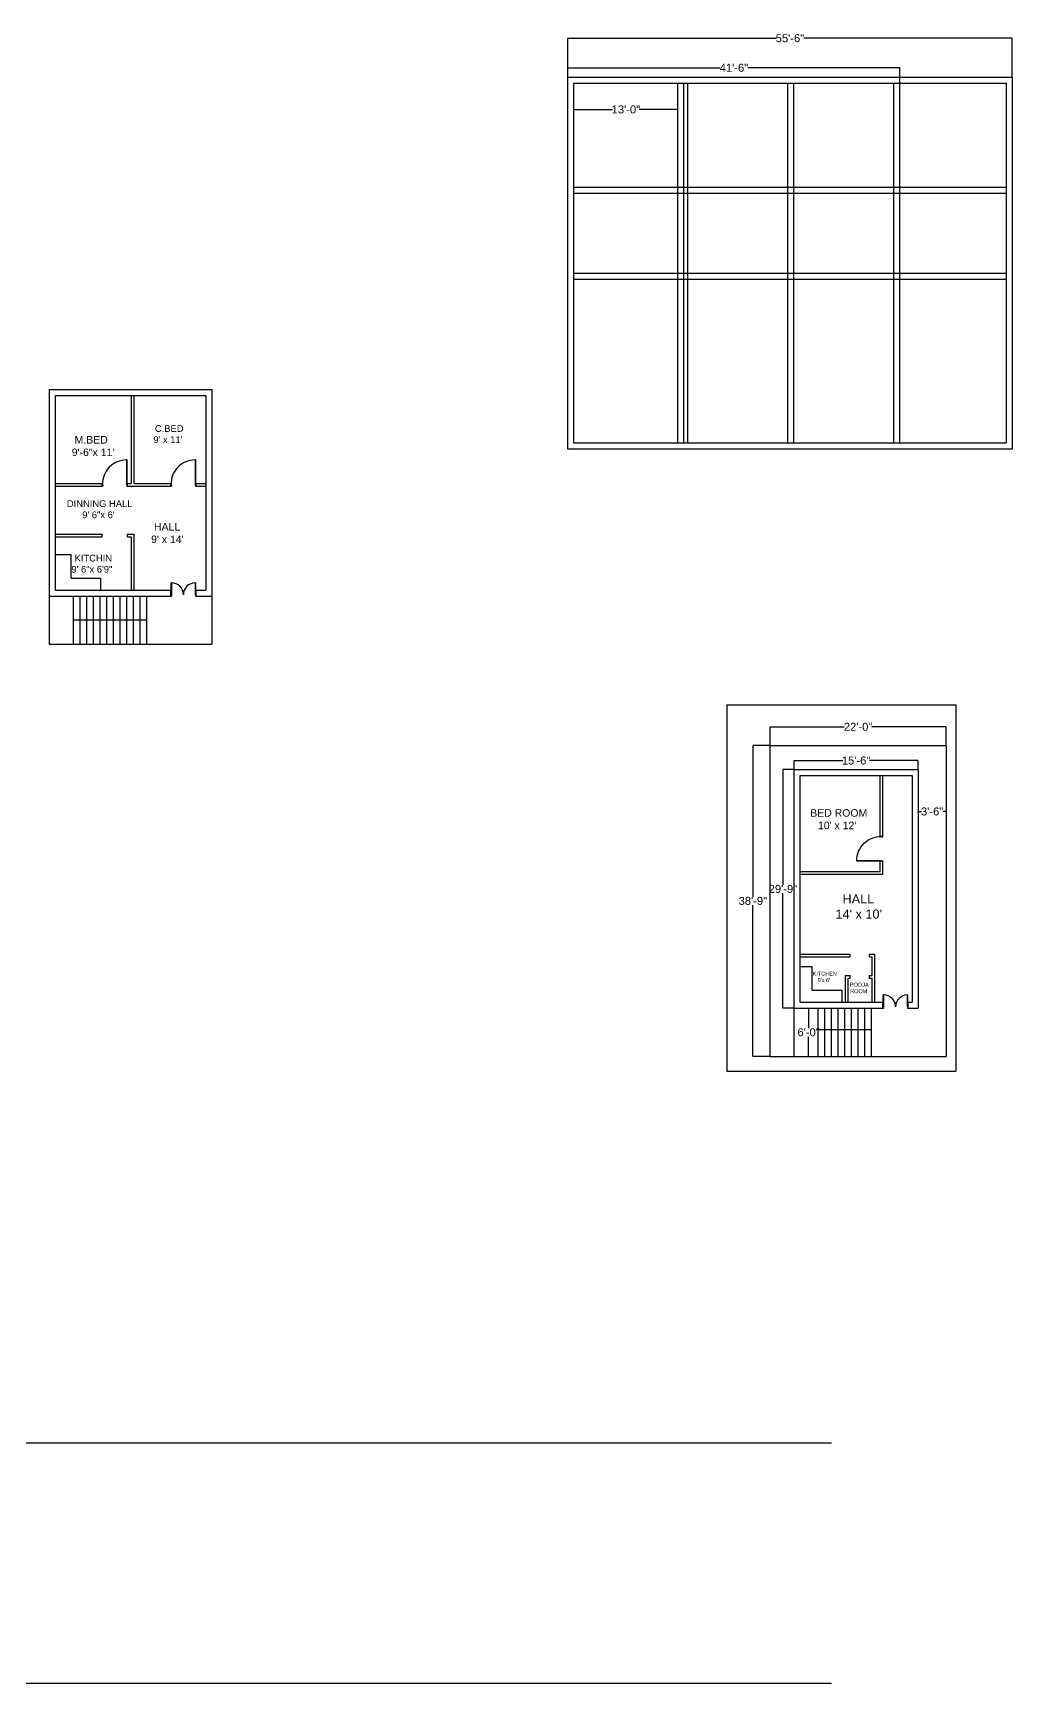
# Model space of a CAD drawing. Header units: inches. Extents: x -7493 to 22571, y -4428 to 5732.
# Drawn here: x -5914 to -4446, y -1029 to 1445 of the extents above; entities that cross this region are included whole.
import ezdxf

# ---------------------------------------------------------------- set-up
doc = ezdxf.new("R2010")
doc.units = ezdxf.units.IN
doc.header["$MEASUREMENT"] = 0
doc.styles.get("Standard").update_dxf_attribs({"font": 'arial.ttf'})
doc.dimstyles.get("Standard").update_dxf_attribs({"dimtxt": 12, "dimasz": 0.18, "dimexe": 0, "dimexo": 0.0625, "dimgap": 0.09, "dimtad": 0, "dimtih": 1, "dimtoh": 1, "dimdec": 0, "dimrnd": 3, "dimzin": 3, "dimdsep": 46, "dimlunit": 3, "dimtxsty": 'Standard', "dimcen": 0.09, "dimclrd": 4, "dimclrt": 1, "dimadec": 0, "dimazin": 0, "dimtfac": 1, "dimtdec": 0, "dimtofl": 0, "dimtmove": 0, "dimatfit": 3, "dimfxl": 1, "dimtolj": 1, "dimtzin": 0, "dimarcsym": 0})

# ---------------------------------------------------------------- blocks, each defined once
blk = doc.blocks.new('*D23')
at = {"color": 0, "lineweight": -2, "transparency": 16777216}
for p, q in [((-5112.3, 1378.6), (-5112.3, 1436.8)), ((-4446.3, 1378.6), (-4446.3, 1436.8))]:
    blk.add_line(p, q, dxfattribs=at)
at = {"color": 4, "lineweight": -2, "transparency": 16777216}
for p, q in [((-5112.1, 1436.8), (-4800, 1436.8)), ((-4446.5, 1436.8), (-4758.6, 1436.8))]:
    blk.add_line(p, q, dxfattribs=at)
at = {"color": 4, "transparency": 16777216}
for points in [[(-5112.1, 1436.8), (-5112.1, 1436.8), (-5112.3, 1436.8)], [(-4446.5, 1436.8), (-4446.5, 1436.8), (-4446.3, 1436.8)]]:
    blk.add_solid(points, dxfattribs=at)
at = {"layer": 'Defpoints', "color": 0, "transparency": 16777216}
for p in [(-5112.3, 1436.8), (-5112.3, 1378.5), (-4446.3, 1378.5)]:
    blk.add_point(p, dxfattribs=at)
at = {"color": 1, "transparency": 16777216, "insert": (-4779.3, 1436.8), "char_height": 12, "attachment_point": 5}
blk.add_mtext('\\A1;55\'-6"', dxfattribs=at)
blk = doc.blocks.new('*D24')
at = {"color": 0, "lineweight": -2, "transparency": 16777216}
for p, q in [((-5112.3, 1369.6), (-5112.3, 1392.5)), ((-4614.3, 1369.6), (-4614.3, 1392.5))]:
    blk.add_line(p, q, dxfattribs=at)
at = {"color": 4, "lineweight": -2, "transparency": 16777216}
for p, q in [((-5112.1, 1392.5), (-4884.2, 1392.5)), ((-4614.5, 1392.5), (-4842.4, 1392.5))]:
    blk.add_line(p, q, dxfattribs=at)
at = {"color": 4, "transparency": 16777216}
for points in [[(-5112.1, 1392.5), (-5112.1, 1392.4), (-5112.3, 1392.5)], [(-4614.5, 1392.5), (-4614.5, 1392.4), (-4614.3, 1392.5)]]:
    blk.add_solid(points, dxfattribs=at)
at = {"layer": 'Defpoints', "color": 0, "transparency": 16777216}
for p in [(-5112.3, 1392.5), (-5112.3, 1369.5), (-4614.3, 1369.5)]:
    blk.add_point(p, dxfattribs=at)
at = {"color": 1, "transparency": 16777216, "insert": (-4863.3, 1392.5), "char_height": 12, "attachment_point": 5}
blk.add_mtext('\\A1;41\'-6"', dxfattribs=at)
blk = doc.blocks.new('*D25')
at = {"color": 0, "lineweight": -2, "transparency": 16777216}
for p, q in [((-5103.3, 1327.9), (-5103.3, 1330)), ((-4947.3, 1327.9), (-4947.3, 1330))]:
    blk.add_line(p, q, dxfattribs=at)
at = {"color": 4, "lineweight": -2, "transparency": 16777216}
for p, q in [((-5103.1, 1330), (-5045.4, 1330)), ((-4947.5, 1330), (-5005.2, 1330))]:
    blk.add_line(p, q, dxfattribs=at)
at = {"color": 4, "transparency": 16777216}
for points in [[(-5103.1, 1330.1), (-5103.1, 1330), (-5103.3, 1330)], [(-4947.5, 1330.1), (-4947.5, 1330), (-4947.3, 1330)]]:
    blk.add_solid(points, dxfattribs=at)
at = {"layer": 'Defpoints', "color": 0, "transparency": 16777216}
for p in [(-5103.3, 1330), (-5103.3, 1327.8), (-4947.3, 1327.8)]:
    blk.add_point(p, dxfattribs=at)
at = {"color": 1, "transparency": 16777216, "insert": (-5025.3, 1330), "char_height": 12, "attachment_point": 5}
blk.add_mtext('\\A1;13\'-0"', dxfattribs=at)
blk = doc.blocks.new('new block')
at = {"color": 4}
for p, q in [((5074.4, -488.4), (5072.4, -488.4)), ((5072.4, -488.4), (5072.4, -488.9)), ((5072.4, -488.9), (5073.4, -488.9)), ((5073.4, -488.9), (5073.4, -489.4)), ((5073.4, -489.4), (5074.4, -489.4)), ((5074.4, -489.4), (5074.4, -488.4)), ((5072.4, -526.4), (5072.4, -525.9)), ((5072.4, -525.9), (5073.4, -525.9)), ((5074.4, -526.4), (5072.4, -526.4)), ((5073.4, -525.9), (5073.4, -525.4)), ((5073.4, -525.4), (5074.4, -525.4)), ((5074.4, -525.4), (5074.4, -526.4))]:
    blk.add_line(p, q, dxfattribs=at)
blk.add_lwpolyline([(5072.4, -488.9), (5035.4, -488.9), (5035.4, -489.9), (5072.4, -489.9)], close=True, dxfattribs=at)
blk.add_arc((5071.4, -489.9), 36, 179.9779, 271.5918, dxfattribs=at)
blk = doc.blocks.new('2')
at = {"color": 4}
for p, q in [((5144.7, -692.7), (5142.7, -692.7)), ((5142.7, -692.7), (5142.7, -693.2)), ((5144.7, -693.7), (5144.7, -692.7)), ((5142.7, -693.2), (5124.7, -693.2)), ((5124.7, -693.7), (5124.7, -693.2)), ((5142.7, -693.7), (5124.7, -693.7)), ((5142.7, -693.2), (5143.7, -693.2)), ((5143.7, -693.2), (5143.7, -693.7)), ((5143.7, -693.7), (5144.7, -693.7)), ((5142.7, -729.6), (5124.7, -729.6)), ((5124.7, -729.6), (5124.7, -730.2)), ((5142.7, -730.2), (5124.7, -730.2)), ((5142.7, -730.7), (5142.7, -730.2)), ((5142.7, -730.2), (5143.7, -730.2)), ((5142.7, -730.2), (5143.2, -730.2)), ((5144.7, -730.7), (5142.7, -730.7)), ((5143.7, -730.2), (5143.7, -729.7)), ((5143.7, -729.7), (5144.7, -729.7)), ((5144.7, -729.7), (5144.7, -730.7))]:
    blk.add_line(p, q, dxfattribs=at)
for points in [[(5124.7, -693.7), (5142.7, -693.7), (5142.7, -693.2), (5124.7, -693.2)], [(5124.7, -729.6), (5142.7, -729.6), (5142.7, -730.2), (5124.7, -730.2)]]:
    blk.add_lwpolyline(points, dxfattribs=at)
for centre, start, end in [((5142.7, -693.7), 180, 270), ((5142.7, -729.6), 90, 180)]:
    blk.add_arc(centre, 18, start, end, dxfattribs=at)
blk = doc.blocks.new('*D26')
at = {"color": 0, "lineweight": -2, "transparency": 16777216}
for p, q in [((-4809.1, 376.3), (-4809.1, 404.3)), ((-4545.1, 376.3), (-4545.1, 404.3))]:
    blk.add_line(p, q, dxfattribs=at)
at = {"color": 4, "lineweight": -2, "transparency": 16777216}
for p, q in [((-4808.9, 404.3), (-4697.9, 404.3)), ((-4545.3, 404.3), (-4656.3, 404.3))]:
    blk.add_line(p, q, dxfattribs=at)
at = {"color": 4, "transparency": 16777216}
for points in [[(-4808.9, 404.3), (-4808.9, 404.3), (-4809.1, 404.3)], [(-4545.3, 404.3), (-4545.3, 404.3), (-4545.1, 404.3)]]:
    blk.add_solid(points, dxfattribs=at)
at = {"layer": 'Defpoints', "color": 0, "transparency": 16777216}
for p in [(-4545.1, 404.3), (-4809.1, 376.2), (-4545.1, 376.2)]:
    blk.add_point(p, dxfattribs=at)
at = {"color": 1, "transparency": 16777216, "insert": (-4677.1, 404.3), "char_height": 12, "attachment_point": 5}
blk.add_mtext('\\A1;22\'-0"', dxfattribs=at)
blk = doc.blocks.new('*D27')
at = {"color": 0, "lineweight": -2, "transparency": 16777216}
for p, q in [((-4587.1, 276.4), (-4587.1, 277.3)), ((-4545.1, 276.4), (-4545.1, 277.3))]:
    blk.add_line(p, q, dxfattribs=at)
at = {"color": 4, "lineweight": -2, "transparency": 16777216}
for p, q in [((-4586.9, 277.3), (-4582.1, 277.3)), ((-4545.3, 277.3), (-4550, 277.3))]:
    blk.add_line(p, q, dxfattribs=at)
at = {"color": 4, "transparency": 16777216}
for points in [[(-4586.9, 277.3), (-4586.9, 277.3), (-4587.1, 277.3)], [(-4545.3, 277.3), (-4545.3, 277.3), (-4545.1, 277.3)]]:
    blk.add_solid(points, dxfattribs=at)
at = {"layer": 'Defpoints', "color": 0, "transparency": 16777216}
for p in [(-4587.1, 276.4), (-4545.1, 277.3), (-4545.1, 276.4)]:
    blk.add_point(p, dxfattribs=at)
at = {"color": 1, "transparency": 16777216, "insert": (-4566.1, 277.3), "char_height": 12, "attachment_point": 5}
blk.add_mtext('\\A1;3\'-6"', dxfattribs=at)
blk = doc.blocks.new('*D28')
at = {"color": 0, "lineweight": -2, "transparency": 16777216}
for p, q in [((-4751.3, -17.8), (-4751.3, -17.8)), ((-4751.3, -89.8), (-4751.3, -89.8))]:
    blk.add_line(p, q, dxfattribs=at)
at = {"color": 4, "lineweight": -2, "transparency": 16777216}
for p, q in [((-4751.3, -18), (-4751.3, -47.6)), ((-4751.3, -89.6), (-4751.3, -60))]:
    blk.add_line(p, q, dxfattribs=at)
at = {"color": 4, "transparency": 16777216}
for points in [[(-4751.3, -18), (-4751.2, -18), (-4751.3, -17.8)], [(-4751.3, -89.6), (-4751.2, -89.6), (-4751.3, -89.8)]]:
    blk.add_solid(points, dxfattribs=at)
at = {"layer": 'Defpoints', "color": 0, "transparency": 16777216}
for p in [(-4751.3, -17.8), (-4751.3, -17.8), (-4751.3, -89.8)]:
    blk.add_point(p, dxfattribs=at)
at = {"color": 1, "transparency": 16777216, "insert": (-4751.3, -53.8), "char_height": 12, "attachment_point": 5}
blk.add_mtext('\\A1;6\'-0"', dxfattribs=at)
blk = doc.blocks.new('*D29')
at = {"color": 0, "lineweight": -2, "transparency": 16777216}
for p, q in [((-4809.1, 376.2), (-4834.9, 376.2)), ((-4809.1, -89.8), (-4834.9, -89.8))]:
    blk.add_line(p, q, dxfattribs=at)
at = {"color": 4, "lineweight": -2, "transparency": 16777216}
for p, q in [((-4834.9, 376), (-4834.9, 149.4)), ((-4834.9, -89.6), (-4834.9, 137))]:
    blk.add_line(p, q, dxfattribs=at)
at = {"color": 4, "transparency": 16777216}
for points in [[(-4834.9, 376), (-4834.9, 376), (-4834.9, 376.2)], [(-4834.9, -89.6), (-4834.9, -89.6), (-4834.9, -89.8)]]:
    blk.add_solid(points, dxfattribs=at)
at = {"layer": 'Defpoints', "color": 0, "transparency": 16777216}
for p in [(-4834.9, 376.2), (-4809.1, 376.2), (-4809.1, -89.8)]:
    blk.add_point(p, dxfattribs=at)
at = {"color": 1, "transparency": 16777216, "insert": (-4834.9, 143.2), "char_height": 12, "attachment_point": 5}
blk.add_mtext('\\A1;38\'-9"', dxfattribs=at)
blk = doc.blocks.new('*D30')
at = {"color": 0, "lineweight": -2, "transparency": 16777216}
for p, q in [((-4773.1, 340.3), (-4773.1, 353.7)), ((-4587.1, 340.3), (-4587.1, 353.7))]:
    blk.add_line(p, q, dxfattribs=at)
at = {"color": 4, "lineweight": -2, "transparency": 16777216}
for p, q in [((-4772.9, 353.7), (-4700.2, 353.7)), ((-4587.3, 353.7), (-4659.9, 353.7))]:
    blk.add_line(p, q, dxfattribs=at)
at = {"color": 4, "transparency": 16777216}
for points in [[(-4772.9, 353.7), (-4772.9, 353.7), (-4773.1, 353.7)], [(-4587.3, 353.7), (-4587.3, 353.7), (-4587.1, 353.7)]]:
    blk.add_solid(points, dxfattribs=at)
at = {"layer": 'Defpoints', "color": 0, "transparency": 16777216}
for p in [(-4587.1, 353.7), (-4773.1, 340.2), (-4587.1, 340.2)]:
    blk.add_point(p, dxfattribs=at)
at = {"color": 1, "transparency": 16777216, "insert": (-4680.1, 353.7), "char_height": 12, "attachment_point": 5}
blk.add_mtext('\\A1;15\'-6"', dxfattribs=at)
blk = doc.blocks.new('*D31')
at = {"color": 0, "lineweight": -2, "transparency": 16777216}
for p, q in [((-4773.1, 340.2), (-4789.8, 340.2)), ((-4773.1, -17.8), (-4789.8, -17.8))]:
    blk.add_line(p, q, dxfattribs=at)
at = {"color": 4, "lineweight": -2, "transparency": 16777216}
for p, q in [((-4789.8, 340), (-4789.8, 167.4)), ((-4789.8, -17.6), (-4789.8, 155))]:
    blk.add_line(p, q, dxfattribs=at)
at = {"color": 4, "transparency": 16777216}
for points in [[(-4789.8, 340), (-4789.8, 340), (-4789.8, 340.2)], [(-4789.8, -17.6), (-4789.8, -17.6), (-4789.8, -17.8)]]:
    blk.add_solid(points, dxfattribs=at)
at = {"layer": 'Defpoints', "color": 0, "transparency": 16777216}
for p in [(-4773.1, 340.2), (-4789.8, -17.8), (-4773.1, -17.8)]:
    blk.add_point(p, dxfattribs=at)
at = {"color": 1, "transparency": 16777216, "insert": (-4789.8, 161.2), "char_height": 12, "attachment_point": 5}
blk.add_mtext('\\A1;29\'-9"', dxfattribs=at)

msp = doc.modelspace()

# ---------------------------------------------------------------- linework, layer by layer
at = {"color": 7, "true_color": 0xffffff}
for p, q in [((-5103.3, 829.5), (-5103.3, 1369.5)), ((-5103.3, 1369.5), (-4455.3, 1369.5)), ((-4947.3, 829.5), (-4947.3, 1369.5)), ((-4938.3, 829.5), (-4938.3, 1369.5)), ((-4932.3, 829.5), (-4932.3, 1369.5)), ((-4782.3, 829.5), (-4782.3, 1369.5)), ((-4773.3, 829.5), (-4773.3, 1369.5)), ((-4623.3, 829.5), (-4623.3, 1369.5)), ((-4614.3, 829.5), (-4614.3, 1369.5)), ((-4455.3, 1369.5), (-4455.3, 829.5)), ((-5103.3, 1213.5), (-4455.3, 1213.5)), ((-5103.3, 1204.5), (-4455.3, 1204.5)), ((-5103.3, 1084.5), (-4455.3, 1084.5)), ((-5103.3, 1075.5), (-4455.3, 1075.5)), ((-4455.3, 829.5), (-5103.3, 829.5))]:
    msp.add_line(p, q, dxfattribs=at)
for p, q in [((-5890.3, 910.3), (-5890.3, 600.3)), ((-5890.3, 910.3), (-5646.3, 910.3)), ((-5881.3, 901.3), (-5881.3, 609.3)), ((-5881.3, 901.3), (-5655.3, 901.3)), ((-5767.3, 901.3), (-5767.3, 769.3)), ((-5763.3, 901.3), (-5763.3, 769.3)), ((-5655.3, 901.3), (-5655.3, 609.3)), ((-5646.3, 910.3), (-5646.3, 528.3)), ((-5881.3, 769.3), (-5810.7, 769.3)), ((-5810.7, 765.3), (-5810.7, 769.3)), ((-5772.7, 769.3), (-5767.3, 769.3)), ((-5772.7, 765.3), (-5772.7, 769.3)), ((-5763.3, 777.3), (-5763.3, 773.3)), ((-5763.3, 769.3), (-5707.9, 769.3)), ((-5707.9, 765.3), (-5707.9, 769.3)), ((-5669.9, 769.3), (-5655.3, 769.3)), ((-5669.9, 765.3), (-5669.9, 769.3)), ((-5881.3, 765.3), (-5810.7, 765.3)), ((-5772.7, 765.3), (-5706.9, 765.3)), ((-5669.9, 765.3), (-5655.3, 765.3)), ((-5881.3, 693.3), (-5810.7, 693.3)), ((-5810.7, 689.3), (-5810.7, 693.3)), ((-5772.7, 693.3), (-5763.3, 693.3)), ((-5772.7, 689.3), (-5772.7, 693.3)), ((-5763.3, 693.3), (-5763.3, 609.3)), ((-5881.3, 689.3), (-5810.7, 689.3)), ((-5772.7, 689.3), (-5767.3, 689.3)), ((-5767.3, 689.3), (-5767.3, 673.3)), ((-5767.3, 689.3), (-5767.3, 609.3)), ((-5857.3, 662.3), (-5881.3, 662.3)), ((-5857.3, 627.3), (-5857.3, 662.3)), ((-5857.3, 627.3), (-5813, 627.3)), ((-5813, 627.3), (-5813, 609.3)), ((-5890.3, 600.3), (-5706.9, 600.3)), ((-5890.3, 600.3), (-5890.3, 528.3)), ((-5881.3, 609.3), (-5707.9, 609.3)), ((-5854.3, 600.3), (-5854.3, 528.3)), ((-5844.3, 600.3), (-5844.3, 528.3)), ((-5834.3, 600.3), (-5834.3, 528.3)), ((-5824.3, 600.3), (-5824.3, 528.3)), ((-5814.3, 600.3), (-5814.3, 528.3)), ((-5804.3, 600.3), (-5804.3, 528.3)), ((-5794.3, 600.3), (-5794.3, 528.3)), ((-5784.3, 600.3), (-5784.3, 528.3)), ((-5774.3, 600.3), (-5774.3, 528.3)), ((-5764.3, 600.3), (-5764.3, 528.3)), ((-5754.3, 600.3), (-5754.3, 528.3)), ((-5744.3, 600.3), (-5744.3, 528.3)), ((-5707.9, 600.3), (-5707.9, 609.3)), ((-5670.9, 600.3), (-5646.3, 600.3)), ((-5669.9, 609.3), (-5655.3, 609.3)), ((-5669.9, 600.3), (-5669.9, 609.3)), ((-5744.3, 564.3), (-5854.3, 564.3)), ((-5890.3, 528.3), (-5646.3, 528.3)), ((-4873.8, 437.2), (-4530.6, 437.2)), ((-4873.8, 437.2), (-4873.8, -112)), ((-4530.6, 437.2), (-4530.6, -112)), ((-4809.1, 376.2), (-4545.1, 376.2)), ((-4809.1, -89.8), (-4809.1, 376.2)), ((-4545.1, 376.2), (-4545.1, -89.8)), ((-4773.1, -89.8), (-4773.1, 340.2)), ((-4773.1, 340.2), (-4587.1, 340.2)), ((-4764.1, -8.8), (-4764.1, 331.2)), ((-4764.1, 331.2), (-4596.1, 331.2)), ((-4644.1, 239.7), (-4644.1, 331.2)), ((-4640.1, 239.2), (-4640.1, 331.2)), ((-4596.1, 331.2), (-4596.1, -8.8)), ((-4587.1, 340.2), (-4587.1, -17.8)), ((-4644.1, 187.2), (-4644.1, 202.7)), ((-4640.1, 183.2), (-4640.1, 203.2)), ((-4764.1, 187.2), (-4644.1, 187.2)), ((-4764.1, 183.2), (-4640.1, 183.2)), ((-4764.1, 63.2), (-4689, 63.2)), ((-4764.1, 59.2), (-4689, 59.2)), ((-4689, 59.2), (-4689, 63.2)), ((-4660.5, 63.2), (-4652.1, 63.2)), ((-4660.5, 63.2), (-4660.5, 59.2)), ((-4660.5, 59.2), (-4656.1, 59.2)), ((-4656.1, 31.2), (-4656.1, 59.2)), ((-4652.1, -8.8), (-4652.1, 63.2)), ((-4746.1, 44.2), (-4764.1, 44.2)), ((-4746.1, 9.2), (-4746.1, 44.2)), ((-4696.1, -8.8), (-4696.1, 31.2)), ((-4696.1, 31.2), (-4689, 31.2)), ((-4692.1, -8.8), (-4692.1, 27.2)), ((-4692.1, 27.2), (-4689, 27.2)), ((-4689, 27.2), (-4689, 31.2)), ((-4660.5, 31.2), (-4656.1, 31.2)), ((-4660.5, 31.2), (-4660.5, 27.2)), ((-4660.5, 27.2), (-4656.1, 27.2)), ((-4656.1, -8.8), (-4656.1, 27.2)), ((-4746.1, 9.2), (-4701.7, 9.2)), ((-4701.7, 9.2), (-4701.7, -8.8)), ((-4773.1, -17.8), (-4638.9, -17.8)), ((-4764.1, -8.8), (-4639.9, -8.8)), ((-4737.1, -89.8), (-4737.1, -17.8)), ((-4727.1, -89.8), (-4727.1, -17.8)), ((-4717.1, -89.8), (-4717.1, -17.8)), ((-4707.1, -89.8), (-4707.1, -17.8)), ((-4697.1, -89.8), (-4697.1, -17.8)), ((-4687.1, -89.8), (-4687.1, -17.8)), ((-4677.1, -89.8), (-4677.1, -17.8)), ((-4667.1, -89.8), (-4667.1, -17.8)), ((-4657.1, -89.8), (-4657.1, -17.8)), ((-4639.9, -17.8), (-4639.9, -8.8)), ((-4602.9, -17.8), (-4587.1, -17.8)), ((-4601.9, -8.8), (-4596.1, -8.8)), ((-4601.9, -17.8), (-4601.9, -8.8)), ((-4737.1, -49.8), (-4657.1, -49.8)), ((-4809.1, -89.8), (-4545.1, -89.8)), ((-4773.1, -89.8), (-4657.1, -89.8)), ((-4873.8, -112), (-4530.6, -112)), ((-7332.1, -669.5), (-4716.9, -669.5)), ((-7332.1, -1029.5), (-4716.9, -1029.5))]:
    msp.add_line(p, q)
msp.add_lwpolyline([(-4446.3, 1378.5), (-4446.3, 820.5), (-5112.3, 820.5), (-5112.3, 1378.5)], close=True, dxfattribs=at)

# ---------------------------------------------------------------- block references
at = {"color": 4, "rotation": 270}
for p in [(-5284.3, 5839.8), (-5181.5, 5839.8)]:
    msp.add_blockref('new block', p, dxfattribs=at)
at = {"rotation": 270}
for p in [(-4977.2, 5745), (-3909.2, 5126.9)]:
    msp.add_blockref('2', p, dxfattribs=at)
at = {"xscale": -1, "rotation": 180}
msp.add_blockref('new block', (-9714.5, -286.1), dxfattribs=at)

# ---------------------------------------------------------------- texts
at = {"attachment_point": 1}
for s, width, insert, char_height in [("\\pi12.31273;      C.BED\\P\\pi13.87;     9' x 11'", 90.236, (-5767.3, 856.6), 10.057), ('   M.BED\\P  9\'-6"x 11\'', 72.496, (-5865, 840.3), 11.24), ('\\pi3.50092;      DINNING HALL\\P\\pi30.40317;     9\' 6"x 6\'', 128.29, (-5890.5, 744), 10.057), ("   HALL\\P  9' x 14'", 72.496, (-5746, 709.9), 11.24), ('\\pi5.88473;      KITCHIN\\P\\pi4.97576;     9\' 6"x 6\'9"', 90.236, (-5881.3, 662.3), 10.057), ("\\pi11.16597;   BED ROOM\\P\\pi27.11773;  10' x 12'", 119.729, (-4773.1, 280.8), 11.24), ("      HALL\\P    14' x 10'", 188.353, (-4732.1, 153), 13.607), ("\\pi4.23326;  KITCHEN\\P\\pi13.98482; 9'x 6'", 48.655, (-4754, 37.3), 5.916), ('\\pi8.01847;  POOJA\\P\\pi10.63745; ROOM', 48.655, (-4701.9, 20.6), 5.916)]:
    msp.add_mtext_dynamic_manual_height_columns(s, width=width, gutter_width=1.85, heights=[0], dxfattribs=dict(at, insert=insert, char_height=char_height))

# ---------------------------------------------------------------- dimensions: what is measured, and where the dimension line sits
at = {"color": 7, "true_color": 0xffffff}
for base, p1, p2, picture, middle in [((-5112.3, 1436.8), (-4446.3, 1378.5), (-5112.3, 1378.5), '*D23', (-4779.3, 1436.8)), ((-5112.3, 1392.5), (-4614.3, 1369.5), (-5112.3, 1369.5), '*D24', (-4863.3, 1392.5)), ((-5103.3, 1330), (-4947.3, 1327.8), (-5103.3, 1327.8), '*D25', (-5025.3, 1330))]:
    dim = msp.add_linear_dim(base=base, p1=p1, p2=p2, dimstyle='Standard', dxfattribs=at)
    dim.commit()
    dim.dimension.update_dxf_attribs({"geometry": picture, "text_midpoint": middle})
for p1, p2, distance, picture, middle in [((-4809.1, 376.2), (-4545.1, 376.2), 28.1, '*D26', (-4677.1, 404.3)), ((-4809.1, -89.8), (-4809.1, 376.2), 25.8, '*D29', (-4834.9, 143.2)), ((-4773.1, 340.2), (-4587.1, 340.2), 13.5, '*D30', (-4680.1, 353.7)), ((-4773.1, 340.2), (-4773.1, -17.8), -16.7, '*D31', (-4789.8, 161.2)), ((-4587.1, 276.4), (-4545.1, 276.4), 0.9, '*D27', (-4566.1, 277.3)), ((-4751.3, -89.8), (-4751.3, -17.8), 0, '*D28', (-4751.3, -53.8))]:
    dim = msp.add_aligned_dim(p1=p1, p2=p2, distance=distance, dimstyle='Standard')
    dim.commit()
    dim.dimension.update_dxf_attribs({"geometry": picture, "text_midpoint": middle})

doc.saveas('drawing.dxf')
